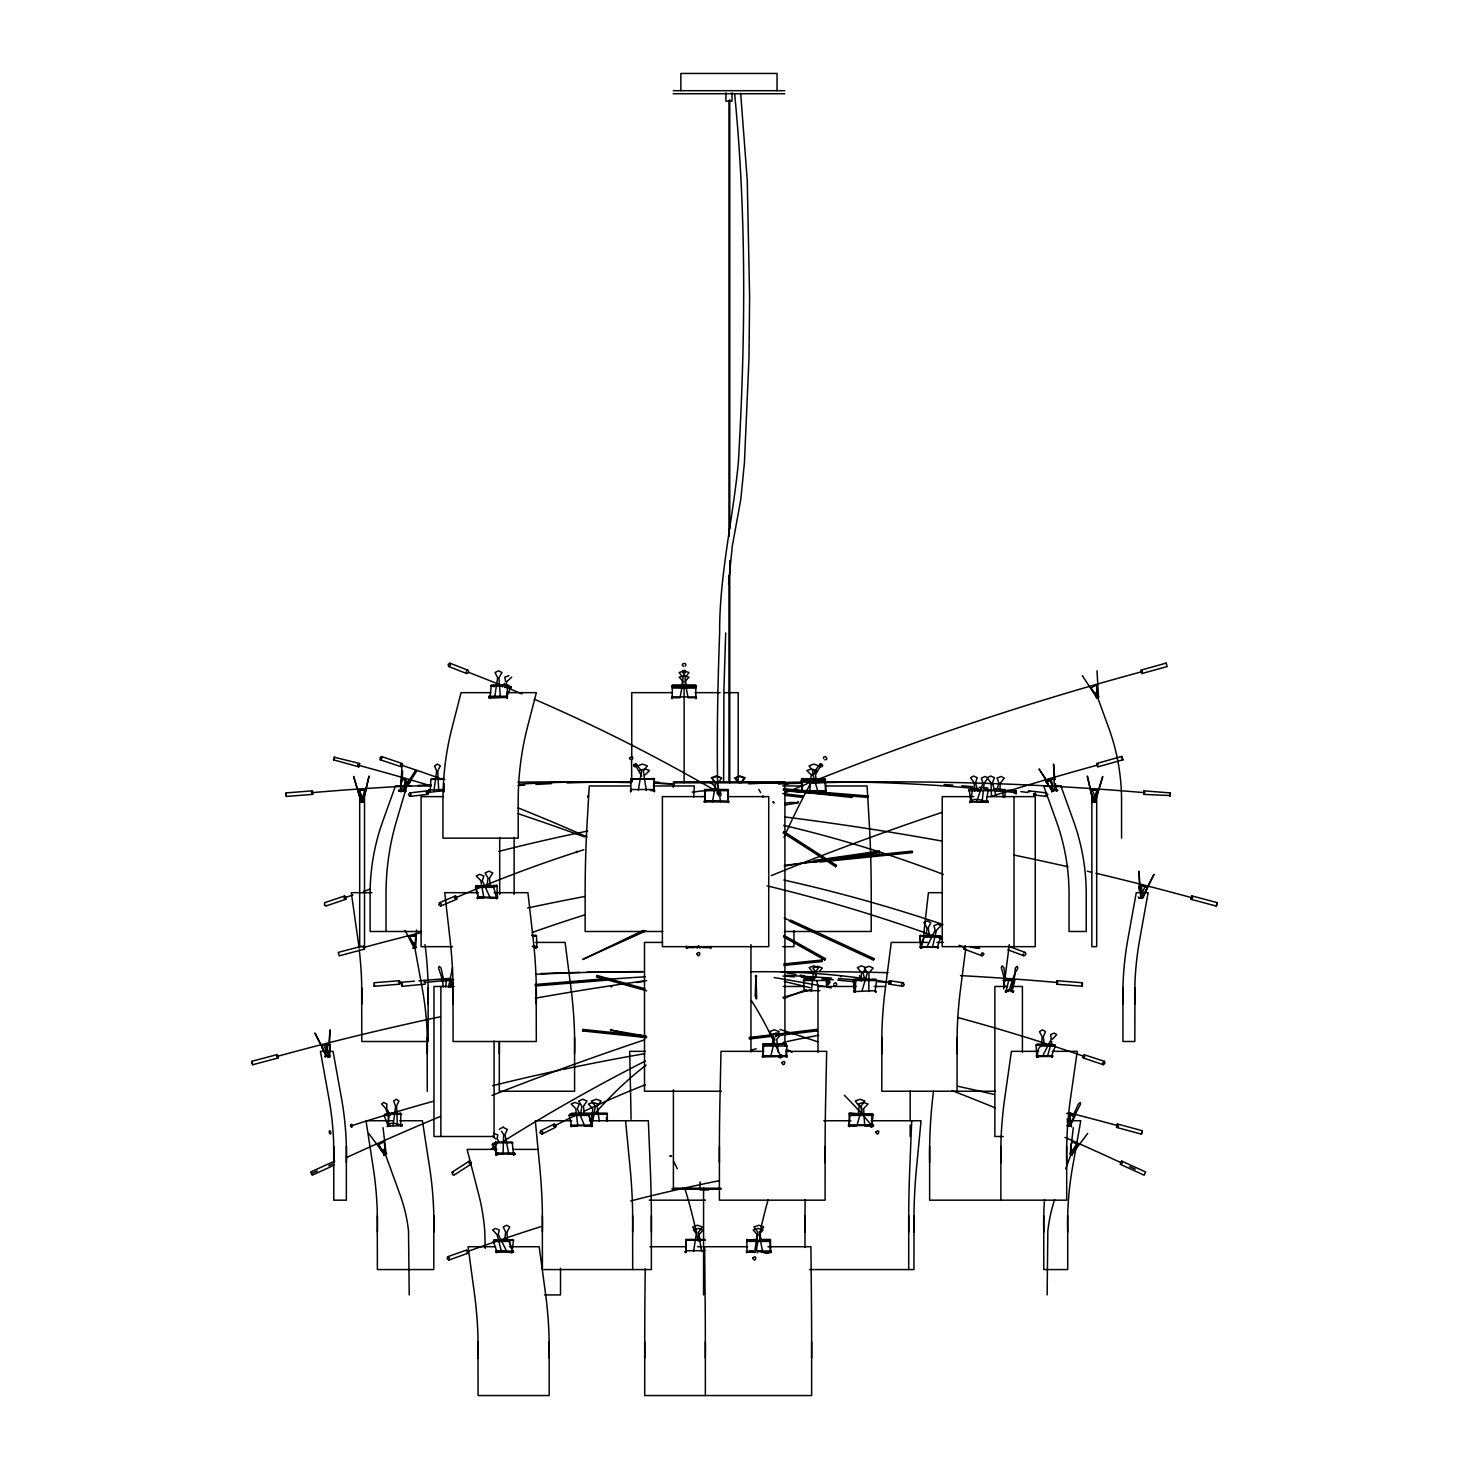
<?xml version="1.0" encoding="UTF-8"?>
<svg xmlns="http://www.w3.org/2000/svg" width="1469" height="1469" viewBox="0 0 1469 1469"><rect width="100%" height="100%" fill="white"/><g stroke="black" fill="none" stroke-linecap="round" stroke-linejoin="round"><path stroke-width="1.5" d="M333.757 1162.658L333.592 1140.972A314.66 312.456 -90 0 0 328.836 1097.894L320.426 1051.345L333.041 1051.345L341.432 1097.894A314.66 312.456 -90 0 1 346.188 1140.972L346.372 1146.389A314.66 312.456 -90 0 1 346.353 1162.658L346.353 1200.173L333.757 1200.173L333.757 1162.658A314.66 312.456 90 0 0 333.775 1146.389M346.353 1162.658L346.372 1146.389M428.067 982.302L428.195 1041.503L361.778 1041.503L361.649 982.302A314.66 245.911 -90 0 0 359.281 949.929M399.843 1120.737L422.411 1120.737L429.591 1167.286A314.66 266.844 90 0 1 433.649 1210.364L433.814 1215.781A314.66 266.844 90 0 1 433.796 1232.05L433.796 1269.565L377.386 1269.565L377.239 1210.364A314.66 266.844 -90 0 0 373.181 1167.286L366.001 1120.737L393.086 1120.737M427.277 1091.247L427.13 1032.046A314.66 314.66 0 0 0 422.337 988.968L413.872 942.419M433.796 1232.05L433.814 1215.781M494.19 892.675L527.922 892.675L533.192 939.224A314.66 196.313 -90 0 1 536.185 982.302L536.295 1041.503L453.095 1041.503L453.003 982.302A314.66 196.313 90 0 0 450.01 939.224L444.74 892.675L478.453 892.675M509.376 1246.722L539.178 1246.722L545.476 1293.271A314.66 234.214 90 0 1 549.039 1336.349L549.186 1341.766A314.66 234.214 90 0 1 549.167 1358.035L549.167 1395.55L478.086 1395.55L477.958 1336.349A314.66 234.214 90 0 0 474.395 1293.271L468.097 1246.722L495.604 1246.722M535.451 942.419L565.106 942.419L571.074 988.968A314.66 222.498 90 0 1 574.471 1032.046L574.599 1037.463A314.66 222.498 90 0 1 574.581 1053.732L574.581 1091.247L499.313 1091.247L499.331 1041.539M589.473 1120.737L648.343 1120.737L650.253 1167.286A314.66 70.787 90 0 1 651.336 1210.364L651.373 1215.781A314.66 70.787 -90 0 1 651.373 1232.05L651.373 1269.565L542.41 1269.565L542.336 1210.364A314.66 166.75 -90 0 0 539.784 1167.286L535.304 1120.737L571.698 1120.737M549.167 1358.035L549.186 1341.766M574.581 1053.732L574.599 1037.463M632.68 1269.565L632.606 1210.364A314.66 166.75 90 0 0 630.054 1167.286L625.574 1120.737M651.373 1232.05L651.373 1215.781M705.359 1395.55L705.34 1336.349A314.66 17.022 -90 0 0 705.083 1293.271L704.624 1246.722L747.592 1246.722M645.222 1268.885L644.983 1293.271A314.66 17.022 90 0 0 644.726 1336.349L644.707 1395.55L811.641 1395.55L811.641 1336.349A314.66 17.022 90 0 0 811.384 1293.271L810.925 1246.722L767.956 1246.722M705.065 1250.652L685.839 1250.743L685.803 1252.157L685.876 1239.414L705.102 1239.524M685.38 1251.184L685.509 1252.671L685.527 1251.055M786.209 1051.345L826.68 1051.345L825.688 1097.894A314.66 37.258 -90 0 0 825.119 1140.972L825.101 1200.173L719.406 1200.173L719.424 1140.972A314.66 37.258 -90 0 1 719.994 1097.894L720.985 1051.345L763.715 1051.345M759.804 1239.524L770.472 1239.414L770.417 1252.726M868.84 991.538L868.932 972.974L873.137 967.998L869.134 966.29L864.635 967.998L867.334 972.974L861.826 991.538M728.128 789.606L728.257 802.57L728.33 789.606L719.571 789.606L728.33 789.698M763.164 1056.413L786.429 1055.605L786.448 1057.349L786.888 1046.02L786.301 1044.037L762.962 1044.037L762.852 1044.973M786.301 1056.321L786.227 1049.399M704.257 802.074L704.349 800.899M728.661 800.899L728.679 802.405M802.405 791.24L801.486 783.216M804.994 1247.493L804.994 1232.05A314.66 70.787 -90 0 1 804.994 1215.781L805.03 1210.364A314.66 70.787 -90 0 1 805.177 1199.53M825.394 779.341L825.817 791.864L826.037 789.643M908.705 1269.565L908.742 1210.364A314.66 70.787 -90 0 1 909.825 1167.286L911.716 1120.737M763.549 1046.02L763.072 1057.405L762.797 1055.421M746.527 1252.69L746.619 1250.743M770.876 1252.304L770.913 1250.817L770.894 1251.919M872.972 1114.31L849.082 1113.429L849.321 1126.796L849.413 1125.272M872.017 1125.493L871.851 1116.587M872.421 1126.044L872.237 1124.777M385.245 1154.377L383.923 1153.734L383.593 1154.781L385.355 1154.395L384.382 1142.772L383.244 1142.056L378.69 1144.828L385.19 1154.175L384.107 1155.203M379.167 1143.635L378.8 1144.81C383.446 1157.443 387.687 1154.579 386.292 1153.055M747.042 1252.451L746.748 1240.203L770.527 1240.313M770.472 1252.139L770.399 1251.055L757.618 1250.982M801.652 791.093L825.284 790.708M802.239 791.809L802.019 789.643M826.111 791.185L825.798 790.23L825.707 791.644M630.88 791.718L630.972 779.341L654.366 778.625L630.991 779.396M654.017 790.708L654.182 779.341M685.894 1251.478L685.803 1252.01M809.492 1269.565L913.938 1269.565L914.03 1210.364A314.66 166.75 -90 0 1 916.564 1167.286L921.045 1120.737L871.135 1120.737M607.34 1121.049L607.266 1113.429L571.735 1113.429L569.109 1115.412C573.351 1129.165 569.036 1123.877 571.827 1126.374M685.49 1251.496L685.454 1252.231M848.458 1126.356L848.531 1124.777M843.39 795.463L868.234 797.428L868.326 795.941L791.552 789.863M868.363 796.014L868.252 797.318M872.788 1126.062L872.549 1125.107M874.073 958.633L873.431 960.01L874.055 958.614L790.561 920.071M1052.281 1051.345L1077.236 1051.345L1070.589 1097.894A314.66 247.288 90 0 0 1066.825 1140.972L1066.678 1146.389A314.66 247.288 90 0 0 1066.696 1162.658L1066.696 1200.173L929.638 1200.173L929.638 1162.658A314.66 194.587 -90 0 1 929.638 1146.389L929.748 1140.972A314.66 194.587 -90 0 1 932.705 1097.894L933.458 1091.247M452.525 967.594L448.449 987.333M995.56 1091.247L881.767 1091.247L881.896 1032.046A314.66 222.498 -90 0 1 885.274 988.968L891.261 942.419L927.747 942.419M957.035 1091.247L957.164 1032.046A314.66 222.498 -90 0 1 960.542 988.968L965.666 949.066M685.894 1251.533L686.115 1240.203M1000.866 1200.173L1000.866 1162.658A314.66 247.288 -90 0 1 1000.866 1146.389L1000.995 1140.972A314.66 247.288 -90 0 1 1004.778 1097.894L1011.425 1051.345L1038.656 1051.345M753.34 1251.074L746.895 1251.606L753.395 1251.717M754.405 1252.524C755.084 1245.749 766.341 1257.317 770.472 1251.717L770.233 1240.203M861.183 981.053L861.422 972.662L857.363 967.594L861.403 965.867L865.865 967.594M402.249 781.82L402.561 771.078M286.051 792.985L286.345 796.437L312.585 794.38L312.493 792.158L312.309 790.855L286.069 792.911L286.363 796.382M312.346 790.91L312.585 794.38M329.387 1047.562L329.956 1029.842L328.891 1045.414M496.449 1155.387L495.549 1142.056L492.317 1144.828L496.871 1154.01M513.617 1154.854L512.185 1142.056L495.549 1142.166M653.87 791.332L653.907 789.514L630.66 789.514L630.513 791.809M654.605 790.267L654.531 791.809M725.704 632.974L723.923 689.806L723.629 782.353M374.577 984.983L374.228 986.287L373.952 982.761L399.348 980.704L399.935 982.467L399.715 984.157L374.228 986.287M1067.706 1120.737L1080.762 1120.737L1072.535 1167.286A314.66 306.599 90 0 0 1067.853 1210.364L1067.688 1215.781A314.66 306.599 90 0 0 1067.706 1232.05L1067.706 1269.565L1043.761 1269.565L1043.761 1232.05A314.66 306.599 -90 0 1 1043.743 1215.781L1043.908 1210.364A314.66 306.599 90 0 1 1044.532 1199.53M1122.922 987.719L1123.106 982.302A314.66 312.695 90 0 1 1127.88 939.224L1136.271 892.675L1148.134 892.675L1139.742 939.224A314.66 312.695 90 0 0 1134.968 982.302L1134.821 1041.503L1122.94 1041.503L1122.94 1003.988A314.66 312.695 90 0 1 1122.922 987.719L1122.94 1003.988M277.09 1054.595L251.787 1061.316L252.025 1063.023L252.668 1064.75L277.99 1058.011L277.09 1054.595L277.99 1058.011M252.723 1064.676L251.842 1061.371M920.677 947.836L921.577 948.313L919.943 936.047L928.904 935.22M977.877 946.66L978.079 948.074L979.217 947.413M979.015 947.872L970.734 947.174M978.997 947.174L979.346 948.386M704.789 802.386L704.624 789.606L715.513 789.606L704.624 789.698M704.661 800.991L704.789 802.258M1036.802 1056.119C1039.207 1059.278 1035.076 1050.647 1040.805 1046.02L1040.327 1044.826L1036.122 1044.936L1036.747 1056.762L1038.197 1056.835M849.321 1125.089L869.96 1124.997M762.576 1056.119L762.374 1056.615M762.742 1056.872L786.815 1056.486M1052.226 790.983C1050.39 793.572 1052.998 790.285 1051.327 790.23M1051.271 779.396L1052.245 791.424M1056.34 791.112L1057.496 789.716L1052.814 789.569L1053.842 790.579L1052.52 791.02L1053.034 789.514L1053.934 790.799L1052.392 790.946L1045.855 781.379L1050.243 778.625L1055.164 779.341M383.813 1153.955L384.327 1155.277M592.576 1126.356C589.491 1124.648 592.815 1126.264 592.154 1114.365L591.676 1113.429L589.051 1115.412L591.585 1125.548M591.768 1126.154L592.209 1114.328M1170.022 795.555L1143.763 794.38L1144.039 790.855L1170.297 792.911L1170.022 796.437M1066.825 1125.731L1070.277 1125.952L1068.771 1125.217M1071.562 1126.668L1070.35 1125.97L1070.332 1113.429L1075.179 1115.412L1070.515 1125.548L1071.489 1126.65M1141.633 896.696L1142.423 897.651L1141.523 886.266L1142.496 885.366L1147.436 887.349L1142.441 897.89L1140.991 897.945L1141.56 896.586L1140.77 897.816L1143.58 896.935M1139.871 885.366L1147.436 887.349L1142.662 898.349M415.672 947.248L416.553 930.042M497.642 898.312L496.816 885.366L475.754 886.266L478.508 898.275M825.376 779.396L802.001 778.625L801.339 780.204L801.266 781.398L809.713 781.379M825.505 790.579L825.211 778.625M825.266 790.653L825.284 791.516M783.675 963.939L821.759 960.047L821.887 961.534L783.84 965.464M821.961 961.461L821.814 960.138M802.074 791.516L801.872 790.432M979.658 948.295L978.776 946.458L978.685 948.056L972.753 947.413M693.68 796.988L694.323 785.97L653.228 785.97M1144.884 792.691L1144.884 792.691A2966.205 2963.138 -90 0 0 1056.193 786.429M503.794 1239.524L513.526 1240.313L511.873 1252.726M1041.613 1045.414L1042.145 1036.82L1039.464 1031.624L1042.421 1029.842L1045.542 1031.624L1043.265 1036.82L1044.184 1043.265M506.676 697.353L505.667 696.655L506.401 697.83L510.863 686.813L507.907 685.288L491.27 685.288L490.003 698.252M592.319 1115.1L592.723 1108.636L588.298 1104.009L592.907 1102.429L597.865 1104.009M1036.618 1056.927L1036.38 1055.568M855.252 992.309L855.803 979.437M875.01 991.538C875.91 990.033 876.442 993.815 875.524 990.62L855.546 991.538M387.082 1126.668L388.275 1125.97L388.275 1113.429L384.07 1115.412L388.202 1125.933L389.524 1126.264M388.33 1125.493L389.12 1114.328M400.615 1126.154L400.743 1113.429L388.275 1113.429L401.496 1114.365M827.653 980.521L827.212 986.984L827.69 980.502L826.331 979.437L826.57 986.984M430.215 790.506L430.913 779.341L443.271 778.625M444.024 791.626L444.317 783.803M849.045 1125.456L849.027 1126.08M612.132 986.507L610.847 986.709L611.783 985.864M1098.628 696.306L1098.335 697.995L1091.008 688.08L1095.58 685.288L1096.7 686.005L1097.472 698.308L1096.149 697.206M654.403 790.873L650.29 790.414M926.241 936.487L926.921 927.894L923.909 922.697L927.325 920.916L930.85 922.697L928.224 927.894L929.198 934.339M999.71 791.369L1000.352 783.124L1004.319 778.148L1001.032 776.458L997.065 778.148L998.993 783.124L996.294 791.369M1068.789 1125.603L1069.634 1124.666M1118.184 1125.438L1117.799 1126.668M401.037 786.117L401.9 765.882M326.706 1051.657L326.338 1044.147L329.148 1044.037L330.139 1044.936L329.717 1057.037M326.797 1051.639L327.348 1044.936L326.357 1044.037M328.101 1055.697L328.395 1057.386L330.029 1044.973M415.525 946.44L415.837 948.148L409.833 937.093L410.439 935.918L415.782 936.01L414.791 947.652L413.358 948.313L413.707 946.679L414.644 947.817L413.266 948.093M630.605 790.267L630.844 790.524M1170.205 795.133L1170.297 792.911M398.778 790.965L400.394 790.597L401.202 779.341L406.105 778.625M404.526 786.062L405.003 779.341M1023.25 954.097C1022.92 957.825 1027.639 954.06 1025.123 952.445L1009.111 946.477M971.909 802.258L970.678 802.074L972.441 789.606M972.056 802.147L971.964 801.046M988.821 790.671L988.27 789.698L986.158 802.57M970.146 802.405C972.57 794.564 993.356 805.085 986.434 800.917M987.811 802.331L987.811 801.046M360.456 789.606L359.648 790.653C359.336 791.387 365.487 805.324 360.97 801.707L353.607 776.458L361.411 801.688C356.361 800.991 367.507 802.864 363.174 800.991C361.227 802.221 358.895 801.597 361.778 801.303M361.466 801.872L362.678 801.688L361.356 800.991M361.705 801.505L361.76 802.496M363.981 800.991L364.018 802.368L362.788 801.707M465.985 671.884C465.618 675.593 470.374 671.847 467.895 670.231L449.918 663.18L448.155 664.392L448.633 666.485L466.591 673.518M728.532 584.074L732.26 546.266L740.817 499.35L744.434 462.515L749.006 357.702L749.612 297.105L747.244 180.044L740.67 93.373M811.384 991.538L813.275 972.662M850.074 1114.218L849.137 1125.548L869.74 1125.493M872.053 1125.548L872.99 1114.218L849.082 1113.429L871.815 1114.365M982.137 801.688L984.175 783.124L987.976 778.148L985.038 776.458L981.347 778.148L982.926 783.124L976.683 801.688M654.054 790.579L654.366 778.625M923.413 937.002L928.426 892.675L941.923 892.675M1192.644 897.247L1192.259 898.257M495.824 897.357L496.191 898.734L497.055 897.651M570.872 1126.484L570.927 1125.199M1070.203 1153.844L1073.325 1127.678M757.692 1251.68L757.196 1252.892M938.416 947.505L921.32 946.77L938.25 946.77L937.901 948.386M1003.621 988.968L1004.19 984.524M1005.329 975.655L1009.313 944.64M1005.567 992.181C1005.659 988.196 1017.081 990.657 1012.343 992.328M1005.788 991.759L1007.55 991.3L1005.953 991.74M393.104 1125.566L395.602 1106.212L393.71 1101.015L396.391 1099.234L398.907 1101.015L396.575 1106.212L397.401 1125.566M531.613 935.22L536.497 936.01C537.011 946.293 536.754 947.946 536.222 948.001M1093.891 801.266L1092.55 802.57L1092.55 800.807M1092.661 799.595L1087.299 776.018L1093.487 802.092L1092 801.468M1097.967 764.229L1098.059 764.927A2966.205 2927.203 90 0 0 990.602 796.584M1095.213 802.478L1094.295 800.991L1092.973 801.45L1094.717 801.927L1097.784 790.653L1096.976 789.606L1090.659 790.653L1093.083 799.301M1121.82 756.443L1122.757 759.859L1121.82 756.443L1096.755 763.494L1096.939 765.202L1097.692 766.91L1122.757 759.859M496.999 897.449L477.756 896.935L477.296 897.981M496.779 898.551L493.713 887.349L496.816 885.366M763.678 796.859L762.944 795.904L762.209 796.859M875.12 991.318L876.571 980.502L876.167 979.437L871.65 979.437M755.195 996.496L755.966 975.416L756.719 998.755M756.719 976.15L755.195 976.15M433.961 790.414L436.679 771.078L434.585 765.882L437.523 764.1L440.314 765.882L437.744 771.078L438.698 790.414L443.436 790.414M423.935 982.008L425.367 981.219L425.165 984.157L402.175 986.287L401.937 982.761L402.175 986.287M762.503 1056.854L762.521 1055.734L763.017 1057.313M1037.922 1055.678L1052.832 1055.899L1051.639 1056.964M334.546 757.306L359.611 763.494L358.62 766.855L359.611 763.494M504.455 1240.791L505.703 1232.179L503.243 1227.001L506.585 1225.219L509.798 1227.001L506.934 1232.179L507.539 1240.791M857.969 1114.806L859.236 1106.212L855.289 1101.015L860.044 1099.234L864.855 1101.015L861.018 1106.212L862.487 1114.806M826.845 982.008C827.212 987.792 833.29 979.97 827.671 980.943M1027.565 792.617L1028.961 790.855L1046.681 792.911L1045.506 793.793M812.339 775.375L813 771.078L808.997 765.882L813.826 764.1L818.692 765.882L814.799 771.078L816.25 779.672M494.667 697.096L497.66 677.742L495.035 672.563L498.579 670.782L501.976 672.563L498.946 677.742L500.396 697.096M535.414 948.386L535.708 947.432M754.974 1249.715L757.288 1234.621L753.175 1229.994L758.041 1228.415L762.98 1229.994L759.124 1234.621L762.742 1251.863L770.839 1251.863M388.128 1125.731C389.726 1119.36 407.537 1127.843 400.394 1125.107M401.037 1125.731L401.937 1124.813M714.007 791.203L714.999 784.905M772.492 1043.265L773.502 1036.82L769.499 1031.624L774.365 1029.842L779.249 1031.624L775.32 1036.82M489.728 698.271C489.489 693.625 487.635 699.703 490.022 696.93M487.047 884.595L488.057 878.15L485.101 872.953L488.993 871.172L492.776 872.953L489.489 878.15L490.315 886.743M693.533 1251.551L696.6 1232.179L692.615 1227.001L697.5 1225.219L702.402 1227.001L698.436 1232.179L701.631 1251.551M496.797 1252.488L495.843 1251.349M681.745 686.354L683.122 677.742L679.137 672.563L684.04 670.782L688.961 672.563L684.976 677.742L686.354 686.354M580.861 1112.657L581.908 1106.212L578.676 1101.015L582.881 1099.234L586.994 1101.015L583.468 1106.212L584.423 1114.806M1093.67 800.899C1093.487 805.967 1096.682 794.031 1091.724 790.653L1092.55 789.606L1090.659 790.653L1096.921 789.698M1095.139 801.101L1095.103 802.239M756.866 1238.642L757.912 1232.179L753.946 1227.001L758.849 1225.219L763.751 1227.001L759.748 1232.179L761.126 1240.791M782.224 1056.744C782.224 1051.492 775.614 1057.845 780.939 1057.955M638.281 790.414L641.549 771.078L637.656 765.882L642.522 764.1L647.352 765.882L643.367 771.078L646.287 790.414M592.778 1121.251L595.331 1106.212L591.511 1101.015L596.304 1099.234L601.078 1101.015L597.13 1106.212L599.334 1121.251M442.628 791.001L442.591 789.9M1004.778 797.134L1005.457 789.606L993.797 789.606L1005.439 789.698M1139.283 898.257C1138.218 896.09 1137.741 897.192 1139.522 898.257M325.31 1055.697C325.255 1057.79 324.833 1057.698 325.439 1055.678M389.652 1126.08L389.469 1124.813M400.798 1125.511L401.845 1126.356L402.084 1124.979M712.465 801.688L715.862 783.124L711.932 778.148L716.872 776.458L721.738 778.148L717.68 783.124L719.296 793.444M413.432 948.258L413.927 946.752M450.193 987.333L451.736 978.96M398.778 789.955C401.166 792.232 403.296 790.34 398.815 790.946M404.03 790.965L405.315 791.864L405.444 790.304M1144.057 790.91L1143.8 794.325M331.058 1133.278C329.074 1136.51 328.358 1127.659 330.856 1131.975M350.43 1125.438L351.183 1126.594M804.149 991.318L803.616 979.437L813.844 979.437M854.793 992.346L853.893 990.712M404.14 790.506L400.192 790.708L404.085 790.726M400.339 790.506L401.019 791.864L401.845 790.708M405.683 791.332L405.719 790.91M405.83 791.13L404.195 791.001M495.769 1153.826L496.834 1155.001M1071.011 1153.918C1068.973 1153.055 1070.57 1155.038 1070.497 1153.092M553.684 1125.952L554.566 1125.309L554.584 1126.668M363.706 799.595L369.068 776.018L363.376 799.595M1118.111 1125.952L1118.148 1125.768A2966.205 2890.184 -90 0 0 1069.23 1112.841M920.31 948.001C922.146 947.23 920.2 948.166 924.001 937.093L920.567 935.11M932.393 947.578L936.432 930.318L940.931 925.69L938.03 924.111L933.972 925.69L935.129 930.318L926.664 947.578M770.711 1056.486L774.879 1039.244L771.188 1034.617L776.165 1033.038L780.939 1034.617L776.697 1039.244L778.258 1052.19M815.35 977.105L816.342 972.974M1010.801 991.538L1015.391 972.974M592.099 1126.466L592.503 1124.758M1036.857 1056.56L1051.51 1056.101L1055.348 1046.02L1051.437 1044.037L1050.739 1044.973M1038.271 1056.89L1038.087 1055.807M1071.158 1154.175C1072.627 1159.114 1072.756 1144.351 1077.677 1144.828L1073.104 1142.056L1071.984 1142.772C1069.157 1145.214 1071.415 1159.096 1072.388 1153.808M507.172 698.491L507.539 696.949M445.603 986.984L446.594 979.437M1005.953 991.318L1008.744 980.502L1007.954 979.437M1012.031 991.318L1014.84 980.502L1014.051 979.437M362.788 797.134L364.624 790.653L363.816 789.606M362.806 801.468L365.689 790.653L359.391 789.606L365.579 790.671L364.514 790.671M1094.882 797.134L1096.719 790.653L1095.911 789.606M454.509 1174.392L452.654 1174.723L452.103 1172.189L469.309 1161.098L470.961 1161.85M1057.221 983.349L1056.633 984.157L1057.019 980.704L1082.396 982.761L1082.249 986.232L1082.396 982.761M1047.397 1056.486L1051.767 1041.392M1096.535 797.557L1102.742 776.458L1096.223 797.557M478.325 896.898L477.572 898.495M496.981 898.275L478.38 897.43L475.405 887.349L493.786 887.349L496.797 885.476L497.367 886.321L475.717 886.174L479.041 886.266M746.766 1240.295L755.525 1239.414M970.036 800.917L970.311 802.57M987.866 802.092L987.792 800.917M1052.19 785.034L1049.949 780.131M504.914 687.584L506.897 681.506L511.745 677.154M466.059 1250.817L467.84 1250.468L468.134 1253.149L448.908 1260.053L447.219 1258.841L447.641 1256.748L466.609 1250.027M467.032 1252.304L467.877 1253.332M920.696 947.23L924.074 937.093L940.711 937.093L937.332 947.23M986.782 802.111L970.789 801.45L969.173 789.606L981.512 789.606L969.209 789.698M1008.689 991.538L1014.914 972.974L1015.336 967.998L1017.099 966.29L1017.888 967.998L1016.217 971.321M803.947 990.712L819.849 990.62M334.234 758.592L333.61 759.859L358.767 766.855M1070.552 1125.713L1071.562 1125.162M512.883 1252.304L509.174 1241.397L512.791 1239.414M536.956 947.523L535.597 946.789M1065.741 1168.791L1072.792 1149.401M505.318 696.82L506.071 696.251L488.975 696.288L488.626 697.775M821.887 765.294L820.547 764.559M497.183 1250.817L496.871 1251.717L493.382 1241.397L493.841 1240.203L497.826 1240.313M873.596 980.521L873.945 979.437M444.336 791.589C443.969 787.164 441.636 792.654 444.391 790.432A2966.205 2000.117 90 0 0 428.985 792.415M717.974 792.507L719.443 792.507M429.719 789.881L428.728 790.34L429.591 791.314M683.397 671.425L684.499 670.966M700.089 948.221L698.565 945.669L697.022 948.221M400.596 1126.411L400.725 1125.493M1005.494 991.961L1005.402 990.969M513.544 1153.734L514.756 1154.193M920.439 947.836L920.053 946.642M921.706 948.166L921.338 946.679M1121.508 1163.742L1122.114 1162.401M781.306 1056.927L780.682 1055.825M1071.25 1122.059L1080.596 1104.009L1080.284 1102.429L1078.393 1104.009L1072.847 1116.293M633.818 764.357C632.368 769.407 640.411 764.982 635.379 763.494M1141.854 893.409L1144.81 887.349L1144.204 886.174L1146.83 886.174L1142.533 885.476M329.827 1056.946C326.834 1053.622 327.862 1059.755 329.699 1055.44M1084.82 1056.744L1082.837 1057.515L1083.92 1054.65L1104.523 1061.371L1104.853 1063.464L1103.256 1064.676L1083.241 1057.955M873.284 1126.539C874.826 1121.508 866.783 1125.878 871.741 1127.402M570.89 1125.419L591.107 1124.997L591.309 1126.576M571.459 1126.705L571.68 1125.493L591.75 1125.915M1144.424 893.997L1154.028 874.367L1148.74 884.411M415.525 770.472L402.377 791.038L401.055 791.038M329.148 1044.037L324.208 1046.02L328.964 1056.156M1043.357 1054.577L1051.253 1039.244L1050.647 1034.617L1054.32 1033.038L1056.725 1034.617L1052.392 1039.244M1002.482 789.606L1003.18 797.134M1191.065 899.285L1191.892 895.925L1191.01 899.34L1216.332 906.079L1217.232 902.645L1216.332 906.079M864.91 969.283L863.001 972.662L864.653 978.96M477.443 897.357L477.517 898.642L477.774 897.026M1015.832 792.158L1015.869 793.352M502.361 686.904L504.528 683.305M403.828 791.02L417.104 770.472M326.302 905.565L324.484 905.216L324.631 902.719L344.554 895.98L346.151 897.192L345.803 899.285L325.898 906.006M583.009 1029.53L582.789 1030.944L582.991 1029.457L634.773 1034.837M495.898 1251.404L512.406 1251.055L513.379 1252.451M334.455 756.517L333.555 759.804M400.449 764.559L402.561 763.99L401.441 766.855L380.287 759.804L380.03 757.71L381.573 756.517L402.194 763.549M400.468 790.579L406.821 781.398L402.304 778.625M407.978 785.034L410.145 780.204M408.07 785.07L410.622 781.398L406.711 781.379M453.994 1175.127L471.2 1164.036L471.384 1162.658M854.077 992.254L854.811 990.712L854.995 992.254M428.801 789.808L429.664 791.02M816.231 970.972L818.6 967.594L813.753 965.867L809.107 967.594L811.898 970.972M1077.567 1144.81L1070.791 1154.542M890.967 983.349C886.927 987.003 888.414 977.307 891.169 982.008M495.879 1155.222L497.257 1153.055L514.609 1153.055L514.866 1154.505M496.963 1154.487L497.844 1153.11M514.719 1153.385L513.654 1155.13M443.307 986.984L442.316 979.437L450.652 979.437M1011.976 979.548L1003.731 979.548L1004.667 986.984L1003.676 979.437L1012.012 979.437M1009.772 979.437L1008.983 980.502L1009.809 979.548M428.93 789.955L443.069 789.514M443.675 791.112L442.683 790.946M1071.911 1154.469L1087.703 1133.37M829.25 983.073L829.287 982.008M833.823 983.642C838.23 979.915 836.816 989.739 833.639 984.983M388.073 1126.356L387.32 1125.07M513.562 1153.955L514.683 1154.377M936.506 936.01L940.289 935.918L940.711 937.093M741.808 781.471L744.416 778.148L739.495 776.458L736.244 777.578M685.38 666.045C687.951 661.436 679.064 663.786 683.673 666.485M741.037 782.812L745.077 777.744L740.192 776.018L735.271 777.744L739.201 782.812M1117.303 1124.042L1116.55 1127.402L1141.376 1134.141L1142.203 1132.415L1142.258 1130.708L1117.413 1123.987L1116.55 1127.402M1142.258 1130.708L1141.376 1134.141M328.836 1057.092L327.844 1057.184M819.537 971.321L822.365 967.998L817.756 966.29L812.871 967.998L815.185 971.321M1016.181 793.866L1014.234 793.076L1016.089 791.093M495.916 897.21L496.559 898.44M645.185 774.824L649.592 770.472L644.891 768.985L639.896 770.472M971.064 802.258L972.001 801.284M466.591 670.672L467.895 670.231M496.724 1251.698L495.586 1252.249L496.283 1250.982M496.687 1252.69L496.008 1251.074M889.737 982.008L890.673 982.008M816.47 1029.438L816.599 1030.944L816.47 1029.438L749.227 1037.5M606.311 1114.31L607.266 1113.429L571.716 1113.539L572.194 1114.365M344.554 895.98L344.205 898.073L345.803 899.285M684.664 672.123L683.581 672.123M497.826 1154.707L496.926 1153.955L513.636 1154.157M448.908 1260.053L449.33 1257.96L447.641 1256.748M469.309 1161.098L469.052 1163.062L471.2 1164.036M851.873 795.904L851.781 797.428L851.873 795.904L783.418 788.633M439.488 902.719L438.845 904.812L440.737 906.006L456.639 899.285L457.281 897.192L455.39 895.98L439.488 902.719L441.379 903.912L440.737 906.006M455.39 895.98L454.637 897.632M797.961 801.376C800.274 804.351 791.975 800.936 784.63 803.543M802.717 795.904L802.625 797.428L802.717 795.904L782.61 793.572M503.5 1126.87L499.313 1129.239M399.348 980.704L399.715 984.157M987.26 777.744L990.62 776.018L994.513 777.744L992.365 782.812L995.89 795.39M1024.15 952.628L1025.123 952.445M540.721 1130.763L539.949 1132.856L541.951 1134.068L555.796 1127.182L556.237 1125.254L554.217 1124.042L540.721 1130.763L542.722 1131.975L541.951 1134.068M554.217 1124.042L553.464 1126.135M1056.744 984.23L1082.249 986.232M643.404 930.41L582.569 959.496L646.048 930.85M334.73 1161.043L310.749 1171.968L312.218 1175.182L334.197 1165.174M311.483 1173.584L317.249 1170.958M328.781 1165.707L332.618 1163.944M511.855 1251.129C516.17 1255.977 496.191 1247.052 497.679 1252.451M1094.258 802.386L1093.469 801.303M631.578 759.804C636.499 754.791 625.023 757.673 631.578 759.804L631.743 782.114M635.306 765.643L635.361 764.229M1012.527 990.822L1013.665 991.355L1012.674 992.309M508.953 675.667L504.803 677.154L505.611 681.506M711.271 777.744L716.156 776.018L721.077 777.744M361.649 946.22L338.292 952.389L339.192 955.823L364.679 949.084L363.779 945.669M532.714 935.918L535.799 935.11M532.751 935.992L536.424 936.047L532.255 936.047M1056.835 789.514L1057.772 790.579L1056.45 791.02M397.052 1114.218L400.743 1113.429L397.107 1114.31M825.468 958.706L824.66 959.973L825.468 958.706L784.152 935.514M879.325 851.12L879.435 852.626L879.325 851.12L813.918 860.522M410.494 935.992L415.672 936.047M409.667 792.911L408.455 794.674L409.851 796.437L427.92 794.325L428.783 792.617L427.387 790.855L409.667 792.911L411.063 794.674L409.851 796.437M427.387 790.855L426.175 792.617L427.332 792.507M452.342 1172.023L453.352 1172.189M1035.425 795.151L1046.497 796.437L1047.874 794.233M456.639 899.285L454.949 898.257M784.721 805.067L798.053 802.882M836.43 865.388L835.622 866.655L836.43 865.388L783.969 831.583M903.288 982.816L901.36 984.065L902.352 986.232L904.28 984.983L903.288 982.816L889.755 980.704M814.028 862.028L879.435 852.626M719.112 794.325C714.154 794.527 719.351 787.788 720.416 792.617M755.856 1251.202L755.213 1252.304M749.355 1039.005L771.776 1036.324M776.256 1035.792L816.599 1030.944M819.812 860.522L912.304 851.12L912.469 852.608L819.977 862.028M535.047 984.487L608.919 978.464M535.157 985.993L609.029 979.988M536.736 946.569L532.145 946.44L536.773 946.495M513.342 1250.743L513.526 1252.322M673.206 90.692L784.721 90.692M673.206 93.722L784.721 93.722M672.288 698.638L672.288 685.288L695.81 685.288L695.81 698.638M672.288 685.399L695.81 685.399M490.481 686.005L507.191 686.078M672.288 686.078L695.81 686.005M506.695 686.813L510.863 686.813M672.288 686.813L695.81 686.813M506.64 686.886L510.79 686.886L511.065 688.061L506.897 688.061M672.288 686.886L695.81 686.886M672.288 688.061L695.81 688.08M490.738 692.652L461.082 692.652L452.011 727.889A212.73 150.426 -90 0 0 442.94 800.66L442.94 838.156L518.208 838.156L518.208 800.66A212.73 150.426 90 0 1 527.279 727.889L536.35 692.652L506.713 692.652M672.508 692.652L631.743 692.652L631.743 757.637M695.149 692.652L720.067 692.652M724.603 692.652L738.191 692.652L738.191 782.114M672.288 696.875L695.81 696.967M488.938 697.096L506.53 697.206L507.907 685.288L491.289 685.399L494.227 686.813M506.456 697.408L489.911 698.069M671.884 697.72L680 697.72L683.122 681.506L679.137 677.154L684.04 675.667L688.961 677.154L684.976 681.506L688.098 697.72L696.214 697.72M402.322 778.735L406.123 778.735M431.849 778.735L443.271 778.735M631.156 778.735L654.366 778.735M802.001 778.735L825.211 778.735M1054.044 778.735L1046.222 780.204L1050.023 780.204M401.202 779.341L405.095 779.396M430.913 779.341L444.721 779.396M801.321 780.131L824.55 780.204M816.029 781.398L824.495 781.379M1049.656 781.379L1045.744 781.398L1052.079 790.579M673.408 781.82L784.923 781.82M714.724 782.83L673.408 782.83L673.408 787.421M716.799 782.83L781.159 782.83M404.048 785.97L395.436 785.97L382.785 821.226A212.73 209.938 -90 0 0 370.115 893.978L370.115 931.493L421.511 931.493M431.243 785.97L406.84 785.97L396.428 821.226A212.73 172.754 -90 0 0 386.016 893.978L386.016 931.493M630.385 785.97L589.289 785.97L587.214 821.226A212.73 34.375 -90 0 0 585.139 893.978L585.139 931.493L662.776 931.493M782.591 785.97L803.139 785.97M825.964 785.97L867.077 785.97L869.152 821.226A212.73 34.375 -90 0 1 871.227 893.978L871.227 931.493L784.446 931.493M1053.053 790.414L1054.375 790.414L1053.567 764.1L1054.797 779.672M704.587 790.653L728.367 790.653M802.331 790.726L825.541 790.726M968.567 790.653L1006.008 790.653M1097.784 790.653L1095.856 789.698M801.799 791.038L809.786 791.038L811.182 774.824L806.775 770.472L811.457 768.985L816.47 770.472L812.981 774.824L817.792 791.038L825.798 791.038M361.282 796.62L364.514 796.62L364.514 946.66L359.685 946.66L359.685 796.62M443.546 796.62L421.089 796.62L421.089 946.66L452.544 946.66M705.377 796.62L662.39 796.62L662.39 946.66L768.728 946.66L768.728 796.62L728 796.62M973.635 796.62L942.235 796.62L942.235 946.66L1035.259 946.66L1035.259 796.62L987.095 796.62M704.771 800.88L728.293 801.468L704.734 801.45L704.826 789.606M1092.771 800.77L1093.854 800.88M1094.791 801.45L1093.817 801.89M704.275 801.688L728.679 801.688M970.807 801.688L987.609 801.688M1093.487 801.688L1094.974 802.074M1141.615 886.321L1138.897 886.266L1139.265 890.728M371.914 892.675L351.293 892.675L357.903 939.224A314.66 245.911 -90 0 1 359.079 948.129M477.535 897.834L483.87 897.834L480.822 880.574L476.231 875.946L479.555 874.367L483.889 875.946L482.254 880.574L490.224 897.834L496.559 897.834M923.652 935.918L940.289 935.918M940.233 935.992L919.869 936.01L920.512 947.174M662.611 942.419L644.505 942.419L644.505 1091.247L721.499 1091.247M936.873 942.419L943.447 942.419M782.646 946.66L793.958 946.66L793.958 930.74M686.868 946.77L710.39 946.77M686.464 947.578L694.58 947.578M702.696 947.578L710.794 947.578M864.892 979.437L853.581 979.437L854.646 991.538M442.353 979.548L450.597 979.548M803.635 979.548L813.826 979.548M826.349 979.548L827.469 979.548M853.618 979.548L864.929 979.548M871.613 979.548L876.148 979.548M441.526 980.502L445.695 980.521M447.274 980.521L451.442 980.502M803.396 980.502L826.147 980.521M876.571 980.502L853.177 980.502L854.701 991.759M1002.905 980.502L1012.802 980.502M454.16 986.47L433.961 986.47L433.961 1136.492L494.08 1136.492L494.08 1041.025M783.289 986.47L803.855 986.47M856.225 986.47L817.994 986.47L817.994 1052.392M874.202 986.47L885.44 986.47M1007.569 986.47L994.862 986.47L994.862 1136.492L1003.327 1136.492M1013.922 986.47L1022.406 986.47L1022.406 1052.392M1036.894 1044.037L1045.23 1044.147M322.042 1044.826L324.888 1044.918M1055.256 1046.02L1054.815 1044.918L1040.272 1044.918L1040.713 1046.02L1055.348 1046.02M327.238 1044.973L330.139 1044.936M1036.122 1044.936L1044.514 1044.973M786.888 1046.02L763.531 1046.02L762.962 1044.037L786.319 1044.147L762.833 1044.936L762.944 1056.101L786.907 1056.248M645.424 1051.345L629.668 1051.345L630.678 1097.894A314.66 37.258 90 0 1 631.046 1119.341M1037.72 1055.697L1052.759 1056.229M326.265 1056.101L329.111 1056.101M326.338 1056.34L329.129 1056.34M1036.912 1056.34L1052.41 1056.486M384.584 1114.218L401.588 1114.328M569.421 1114.218L607.487 1114.328M1069.23 1114.31L1074.592 1114.218M384.07 1115.412L390.387 1115.412M569.109 1115.412L589.106 1115.412L591.64 1125.493M850.184 1115.412L873.119 1115.412M1075.179 1115.412L1069.781 1115.412L1069.285 1114.218M823.797 1120.737L850.845 1120.737M401.698 1125.566L388.44 1126.154M570.908 1125.878L577.776 1125.878L575.756 1108.636L571.129 1104.009L574.856 1102.429L579.447 1104.009L577.317 1108.636L584.662 1125.878L591.53 1125.878M848.898 1125.878L856.794 1125.878L861.844 1108.636L858.484 1104.009L863.46 1102.429L868.05 1104.009L863.643 1108.636L864.708 1125.878L870.64 1125.878M496.283 1142.827L512.975 1142.772M492.611 1143.561L496.816 1143.635M492.317 1144.828L496.559 1144.81M496.761 1149.401L467.105 1149.401L478.747 1194.646A156.816 110.873 -90 0 1 484.752 1230.838L485.247 1248.375M512.718 1149.401L537.819 1149.401M497.33 1153.844L503.059 1153.844L503.647 1134.601L501.48 1131.167M514.536 1153.844L508.788 1153.844L504.95 1134.601L507.338 1129.441L503.72 1127.678M720.948 1188.348L673.408 1188.348L673.408 1089.833M672.178 1188.605L721.004 1188.605M672.178 1189.1L721.077 1189.1M708.682 1189.945L700.07 1189.945L700.07 1181.847M649.261 1200.173L705.469 1200.173M493.841 1240.203L513.526 1240.313M685.821 1240.313L705.34 1240.203M493.382 1241.397L509.174 1241.397L512.644 1251.533M746.729 1241.397L770.215 1241.397M649.959 1246.722L686.152 1246.722M697.463 1246.722L701.98 1246.722M746.986 1251.478C745.903 1254.397 750.898 1248.999 753.395 1251.478M757.655 1251.478L770.38 1252.029M512.773 1251.717L497.532 1252.304M496.136 1251.863L501.553 1251.863L497.073 1234.621L492.648 1229.994L495.31 1228.415L499.203 1229.994L498.303 1234.621L506.97 1251.863L512.369 1251.863M746.546 1251.863L754.644 1251.863M544.558 1294.924L560.515 1294.924L560.515 1268.316M784.666 790.855L820.804 793.701M825.321 794.05L838.872 795.115M639.272 1035.314L646.029 1036.012M582.789 1030.944L645.883 1037.536M783.344 790.138L851.781 797.428M784.777 795.335L802.625 797.428M824.788 759.804C830.077 759.693 823.43 753.377 823.503 758.592M644.652 1035.884L610.425 1029.989L646.47 1037.757M610.829 1030.926L611.233 1029.457M889.222 984.157L902.756 986.287M427.571 794.38L426.616 793.866M1028.961 790.855L1029.751 791.956M1046.497 796.437L1045.414 795.555M835.622 866.655L783.161 832.868M448.633 666.485L450.395 665.273L449.918 663.18M965.225 945.724L963.462 946.936L963.958 949.029L981.971 955.75C987.333 953.693 979.382 950.59 981.971 955.75M963.958 949.029L964.894 948.276M1104.523 1061.371L1102.925 1062.583L1103.256 1064.676M824.66 959.973L783.436 936.855M380.287 759.804L381.83 758.592L381.573 756.517M1051.455 1044.147L1054.815 1044.918M1191.892 895.925L1217.232 902.645M644.946 988.766L596.855 975.416L596.451 976.867L646.709 990.822M874.973 990.712L875.744 992.309M493.547 1133.37L497.771 1134.784L497.146 1138.952L499.478 1142.405M478.802 898.257L478.361 897.688M1007.844 949.782L1023.875 955.75M820.253 766.671C826.404 767.314 818.729 760.024 819.592 766.047M1052.428 1055.77L1051.565 1057.019M572.157 1126.466L571.716 1125.493M871.833 1126.668L871.576 1125.438L872.806 1125.952M1052.116 1057.221L1051.529 1055.734M1129.496 1166.57L1135.262 1169.195M789.936 921.449L873.431 960.01M1057.019 980.704L1057.368 982.008M389.028 1124.795L388.495 1126.08M1096.755 763.494L1097.38 764.761M1050.243 778.625L1051.363 779.341L1052.318 790.487M492.501 1136.18L495.861 1138.952M695.939 1233.079L693.368 1229.994L698.326 1228.415L703.174 1229.994L699.06 1234.621L700.07 1241.085M734.61 778.148L737.309 781.471M712.63 779.433L715.311 782.812M368.646 1133.37L384.437 1154.469M988.508 779.433L991.006 782.812L991.446 795.39M1045.451 778.423L1039.079 768.985L1048.242 783.84M1082.341 675.667L1096.774 697.72M972.405 789.698L972.955 790.671M389.781 1114.383L386.733 1108.636L386.843 1104.009L383.556 1102.429L381.628 1104.009L385.759 1108.636L387.945 1115.1M327.33 1056.486L314.917 1033.038L319.838 1043.082M405.058 930.318L413.872 947.578M321.711 1046.901L325.439 1054.577M321.436 1046.02L325.328 1054.081M362.568 801.688L359.648 790.653L358.583 790.653L361.815 802.111M631.156 778.625L631.89 781.398M786.466 1055.77L763.109 1055.77M1095.892 692.652L1108.728 727.889A212.73 212.73 0 0 1 1121.563 800.66L1121.563 838.156M383.574 1149.401L400.027 1194.646A156.816 156.816 0 0 1 408.511 1230.838L409.227 1294.924M443.509 979.162L441.012 967.998L439.249 966.29L438.478 967.998L443.014 981.219M786.631 1055.385L786.796 1057.294L786.503 1056.229M977.803 791.203L975.416 782.812L977.234 777.744L973.616 776.018L970.605 777.744L974.167 782.812L974.681 791.203M1142.037 670.892L1142.441 672.325M859.512 975.453L859.898 976.867M1005.641 978.96L1003.841 967.594L1002.17 965.867L1001.289 967.594L1005.016 981.053M825.596 791.038L802.313 790.524L802.184 779.341M815.056 972.662L815.974 976.848M816.911 981.053L818.306 987.333M804.755 979.437L804.939 980.521M717.515 784.905L718.268 789.11M719.92 797.557L720.563 801.688M357.94 765.643L358.381 764.192L357.995 765.129A2966.205 2927.203 90 0 1 427.92 784.942M383.042 1127.678L386.163 1153.844M606.385 1117.432L606.789 1121.49M734.647 93.943C746.638 216.182 745.426 339.523 738.393 462.056C733.049 519.071 719.351 575.058 719.645 632.717C717.808 682.589 716.817 732.517 717.57 782.426M1096.609 686.078L1097.582 697.187M1055.55 783.803L1056.027 790.506M1067.192 1119.103L1067.743 1125.566M1055.146 783.969L1055.678 790.414M1069.377 1114.328L1070.258 1125.493M1140.77 897.504L1138.989 871.172L1139.577 888.892M746.986 1239.414L747.042 1240.35M1097.012 670.782L1098.481 697.096M1067.688 1215.781L1067.706 1232.05M1066.678 1146.389L1066.696 1162.658M1043.743 1215.781L1043.761 1232.05M1000.866 1146.389L1000.866 1162.658M929.638 1146.389L929.638 1162.658M804.994 1215.781L804.994 1232.05M1047.14 1294.924L1047.838 1230.838A156.816 156.816 0 0 1 1054.595 1199.677M1014.014 796.62L1014.014 946.66M910.174 1091.026L910.174 1120.59M910.174 1125.125L910.174 1136.492M784.923 782.83L784.923 1046.295M777.046 90.692L777.046 73.45L680.863 73.45L680.863 90.692M755.966 989.702L755.966 998.755M750.953 944.64L750.953 1051.933M732.003 92.767L732.003 101.122L725.906 101.122L725.906 92.767M729.762 99.855L729.762 528.491M729.762 560.57L729.762 782.904M728.955 100.425L728.955 536.497M728.955 575.426L728.955 781.453M710.794 946.458L710.794 948.386M710.39 946.679L710.39 948.478M703.578 1187.852L703.578 1294.924M696.214 696.324L696.214 698.528M686.868 946.33L686.868 948.478M686.464 946.44L686.464 948.386M684.132 671.608L684.132 676.126M684.132 686.886L684.132 782.683M671.884 696.324L671.884 698.528M514.132 837.532L514.132 894.364M499.699 837.532L499.699 894.364M440.865 986.47L440.865 1136.492M807.252 783.05A2966.205 2963.138 -90 0 1 974.002 782.995M976.224 783.05A2966.205 2963.138 -90 0 1 1047.324 785.933M778.368 784.024A2966.205 2963.138 -90 0 1 800.587 783.252M748.713 783.84A2966.205 2190.408 90 0 1 978.354 788.743M985.02 789.386A2966.205 2190.408 90 0 1 1016.162 792.691M758.738 789.386A2966.205 134.56 -90 0 1 760.648 792.691M747.225 782.151A2966.205 134.56 -90 0 1 751.063 782.151M377.404 1215.781A314.66 266.844 90 0 1 377.386 1232.05M350.834 1125.952A2966.205 2515.479 -90 0 1 385.502 1115.155M387.687 1114.494A2966.205 2515.479 -90 0 1 433.392 1101.254M492.464 1085.72A2966.205 2515.479 -90 0 1 560.662 1069.965M562.866 1069.487A2966.205 2515.479 -90 0 1 644.707 1053.677M749.227 1038.197A2966.205 2515.479 -90 0 1 771.537 1035.572M425.037 944.567A314.66 245.911 -90 0 1 427.993 980.502M428.213 987.719A314.66 245.911 -90 0 1 428.195 1003.988M361.796 987.719A314.66 245.911 -90 0 1 361.778 1003.988M344.407 897.89A2966.205 2318.137 -90 0 1 352.927 894.952M363.577 891.334A2966.205 2318.137 -90 0 1 369.968 889.204M498.817 851.396A2966.205 2318.137 -90 0 1 587.729 831.013M491.234 1148.997A2966.205 2097.42 -90 0 1 494.869 1146.683M502.159 1142.092A2966.205 2097.42 -90 0 1 645.313 1061.059M783.638 998.534A2966.205 2097.42 -90 0 1 806.279 989.702M518.098 785.548A2966.205 2190.408 90 0 1 524.782 785.107M535.928 784.428A2966.205 2190.408 90 0 1 551.536 783.62M567.144 782.977A2966.205 2190.408 90 0 1 631.817 781.857M654.127 782.077A2966.205 2190.408 90 0 1 658.589 782.151M783.381 789.386A2966.205 2190.408 90 0 1 814.505 792.691M499.387 1042.898A314.66 222.498 -90 0 1 499.313 1053.732M532.421 932.393A2966.205 2097.42 90 0 1 584.387 915.003M784.262 866.159A2966.205 2097.42 90 0 1 843.72 856.996M311.446 792.691A2966.205 2963.138 90 0 1 411.265 785.823M417.93 785.493A2966.205 2963.138 90 0 1 431.262 784.85M517.933 782.224A2966.205 2963.138 90 0 1 631.321 782.591M653.558 783.179A2966.205 2963.138 90 0 1 673.555 783.858M784.556 790.028A2966.205 2963.138 90 0 1 817.811 792.691M427.295 1037.463A314.66 314.66 0 0 1 427.277 1053.732M363.247 947.634A2966.205 2966.205 0 0 1 421.401 932.466M527.665 907.952A2966.205 2966.205 0 0 1 584.405 896.531M784.501 865.351A2966.205 2966.205 0 0 1 861.954 856.996M518.024 813.624A2966.205 2927.203 90 0 1 584.46 836.889M784.226 918.052A2966.205 2927.203 90 0 1 828.222 938.287M346.666 1157.48A2966.205 2966.205 0 0 1 440.461 1116.403M492.005 1095.433A2966.205 2966.205 0 0 1 644.652 1039.813M782.959 997.378A2966.205 2966.205 0 0 1 810.851 989.702M276.558 1056.56A2966.205 2945.327 -90 0 1 439.837 1016.879M535.285 998.204A2966.205 2945.327 -90 0 1 646.635 980.558M398.503 982.541A2966.205 2865.138 90 0 1 414.331 981.182M418.849 980.815A2966.205 2865.138 90 0 1 450.542 978.409M541.198 973.58A2966.205 2865.138 90 0 1 579.759 972.423M586.572 972.276A2966.205 2865.138 90 0 1 643.312 971.688A2966.205 2568.804 90 0 0 535.873 974.296M786.227 975.379A2966.205 2865.138 90 0 1 831.546 978.097M838.34 978.574A2966.205 2865.138 90 0 1 860.963 980.264M876.809 981.567A2966.205 2865.138 90 0 1 885.844 982.339M400.762 764.927A2966.205 2408.811 -90 0 1 442.114 779.158M518.024 807.858A2966.205 2408.811 -90 0 1 587.086 836.926M783.675 936.065A2966.205 2408.811 -90 0 1 787.568 938.287M632.698 1215.781A314.66 166.75 90 0 1 632.68 1232.05M542.428 1215.781A314.66 166.75 90 0 1 542.41 1232.05M556.292 1124.942A2966.205 1571.848 90 0 1 579.943 1113.245M583.891 1111.372A2966.205 1571.848 90 0 1 645.442 1084.691M751.834 1049.949A2966.205 1571.848 90 0 1 756.26 1048.811M782.94 1042.457A2966.205 1571.848 90 0 1 818.6 1035.314M518.741 784.152A2966.205 2000.117 90 0 1 630.605 782.242M654.733 783.05A2966.205 2000.117 90 0 1 674.455 784.042M426.23 982.32A2966.205 2568.804 90 0 1 453.609 979.805M782.995 976.077A2966.205 2568.804 90 0 1 794.435 976.83M801.284 977.307A2966.205 2568.804 90 0 1 814.983 978.317M821.832 978.85A2966.205 2568.804 90 0 1 833.254 979.805M837.826 980.19A2966.205 2568.804 90 0 1 853.801 981.659M478.086 1341.766A314.66 234.214 90 0 1 478.086 1358.035M468.538 1251.202A2966.205 2207.778 90 0 1 540.629 1226.725M630.789 1200.926A2966.205 2207.778 90 0 1 719.443 1180.654M468.611 672.398A2966.205 2097.42 90 0 1 505.63 687.088M509.725 688.796A2966.205 2097.42 90 0 1 522.009 693.937M534.275 699.189A2966.205 2097.42 90 0 1 713.291 789.441M783.418 832.06A2966.205 2097.42 90 0 1 803.359 844.969M453.113 987.719A314.66 196.313 90 0 1 453.095 1003.988M536.314 987.719A314.66 196.313 -90 0 1 536.295 1003.988M455.408 897.89A2966.205 1850.554 90 0 1 583.836 849.761M703.376 783.05A2966.205 134.56 90 0 1 716.799 789.386M825.101 1162.658A314.66 37.258 -90 0 1 825.101 1146.389M719.406 1162.658A314.66 37.258 90 0 1 719.388 1146.389M751.357 1000.573A2966.205 351.201 90 0 1 779.855 1054.724M811.641 1341.766A314.66 17.022 90 0 1 811.641 1358.035M705.359 1341.766A314.66 17.022 90 0 1 705.359 1358.035M756.315 1249.733A2966.205 160.415 90 0 1 758.077 1241.14M759.418 1234.933A2966.205 160.415 90 0 1 760.299 1230.93M760.74 1228.947A2966.205 160.415 90 0 1 768.122 1199.806M908.705 1232.05A314.66 70.787 90 0 1 908.705 1215.781M788.229 1049.949A2966.205 667.257 90 0 1 791.993 1052.318M844.381 1095.305A2966.205 667.257 90 0 1 870.768 1124.373M635.141 764.927A2966.205 479.353 90 0 1 641.733 776.238M957.035 1053.732A314.66 222.498 -90 0 1 957.035 1037.463M881.767 1053.732A314.66 222.498 -90 0 1 881.767 1037.463M767.185 885.88A2966.205 2097.42 -90 0 1 942.565 939.095M959.092 945.265A2966.205 2097.42 -90 0 1 965.28 947.634M750.769 971.799A2966.205 1483.102 -90 0 1 890.177 982.541M636.738 982.541A2966.205 1483.102 -90 0 1 643.055 981.476M774.181 977.564A2966.205 2331.009 -90 0 1 824.642 986.635M826.827 987.058A2966.205 2331.009 -90 0 1 831.197 987.921M957.586 1017.466A2966.205 2331.009 -90 0 1 1082.488 1055.825M628.126 938.287A2966.205 2927.203 90 0 1 644.083 930.85M771.28 875.597A2966.205 2927.203 90 0 1 942.492 812.228M638.831 1035.994A2966.205 2890.184 -90 0 1 645.681 1036.673M957.733 1086.27A2966.205 2890.184 -90 0 1 993.521 1094.276M784.171 793.187A2966.205 2966.205 0 0 1 806.848 783.932M810.98 782.279A2966.205 2966.205 0 0 1 1142.239 671.608M1134.821 1003.988A314.66 312.695 -90 0 1 1134.784 987.719M784.777 816.966A2966.205 2947.714 -90 0 1 942.198 841.113M1013.867 855.031A2966.205 2947.714 -90 0 1 1067.926 866.765M1087.335 871.227A2966.205 2947.714 -90 0 1 1091.632 872.237M1095.947 873.265A2966.205 2947.714 -90 0 1 1192.424 897.89M779.984 1029.42A2966.205 2966.205 0 0 1 818.031 1041.925M951.93 1090.549A2966.205 2966.205 0 0 1 995.339 1107.901M1065.007 1137.428A2966.205 2966.205 0 0 1 1121.82 1163.062M781.288 971.872A2966.205 2865.138 -90 0 1 887.937 972.698M960.506 975.618A2966.205 2865.138 -90 0 1 1057.864 982.541M568.246 982.541A2966.205 2865.138 -90 0 1 645.203 976.793M913.938 1232.05A314.66 166.75 90 0 1 913.938 1215.781M637.748 1035.314A2966.205 1571.848 -90 0 1 646.672 1036.967M783.785 880.023A2966.205 2097.42 90 0 1 943.006 924.515M692.138 792.14A2966.205 2000.117 90 0 1 709.637 790.102M784.097 783.913A2966.205 2000.117 90 0 1 788.486 783.675M812.596 782.628A2966.205 2000.117 90 0 1 887.184 782.151M944.181 784.556A2966.205 2000.117 90 0 1 952.959 785.144M961.718 785.786A2966.205 2000.117 90 0 1 972.662 786.668M979.235 787.237A2966.205 2000.117 90 0 1 987.994 788.063M994.568 788.706A2966.205 2000.117 90 0 1 1001.124 789.386M1007.697 790.102A2966.205 2000.117 90 0 1 1016.438 791.093M1020.808 791.607A2966.205 2000.117 90 0 1 1027.364 792.415M783.675 825.358A2966.205 1850.554 -90 0 1 943.429 874.422M784.244 981.531A2966.205 1834.322 90 0 1 810.117 987.701M783.969 837.312A2966.205 479.353 -90 0 1 810.264 784.097M815.717 774.31A2966.205 479.353 -90 0 1 821.208 764.927M787.237 973.157A2966.205 767.718 90 0 1 795.978 974.406M800.348 975.177A2966.205 767.718 90 0 1 804.737 976.04M644.707 1358.035A314.66 17.022 -90 0 1 644.707 1341.766M673.518 1161.3A2966.205 160.415 90 0 1 677.301 1168.773M684.848 1188.678A2966.205 160.415 90 0 1 698.271 1241.14M595.018 1113.41A2966.205 667.257 -90 0 1 646.195 1065.062M350.669 1124.832C351.844 1131.314 353.809 1122.243 350.669 1124.832M773.116 801.927L773.869 802.79L773.116 801.927M588.004 795.941L588.114 797.392L588.041 796.014M840.286 975.783L841.223 976.793L840.341 975.636M752.844 1257.96C755.103 1264.515 758.022 1253.332 752.844 1257.96M718.139 794.233C720.287 800.954 723.409 789.477 718.139 794.233M682.424 671.443C684.609 677.98 687.657 666.816 682.424 671.443M696.857 953.656C699.042 960.212 702.09 949.029 696.857 953.656M670.048 1155.974L671.517 1156.378L670.048 1155.974M1033.68 794.233C1034.653 800.697 1037.555 789.753 1033.68 794.233M576.472 851.671C576.895 854.462 578.18 849.743 576.472 851.671M781.875 1062.583C783.895 1069.138 787.182 1057.955 781.875 1062.583M875.946 1131.975C877.746 1138.512 881.253 1127.347 875.946 1131.975M452.801 982.669L451.681 986.984L452.911 982.669M1121.618 1161.043L1120.168 1164.256L1144.149 1175.182L1145.618 1171.968L1121.618 1161.043M1166.184 663.125L1140.789 670.176L1141.725 673.592L1167.139 666.54L1166.184 663.125M1060.912 785.97L1043.725 785.97L1056.376 821.226A212.73 209.938 -90 0 1 1069.046 893.978L1069.046 931.493L1086.234 931.493L1086.234 893.978A212.73 209.938 90 0 0 1073.582 821.226L1060.912 785.97M1096.682 796.62L1091.853 796.62L1091.853 946.66L1096.682 946.66L1096.682 796.62M1070.332 1113.429L1066.806 1113.429L1070.368 1113.539M584.57 1114.328L584.35 1113.429L584.552 1114.365"/></g></svg>
